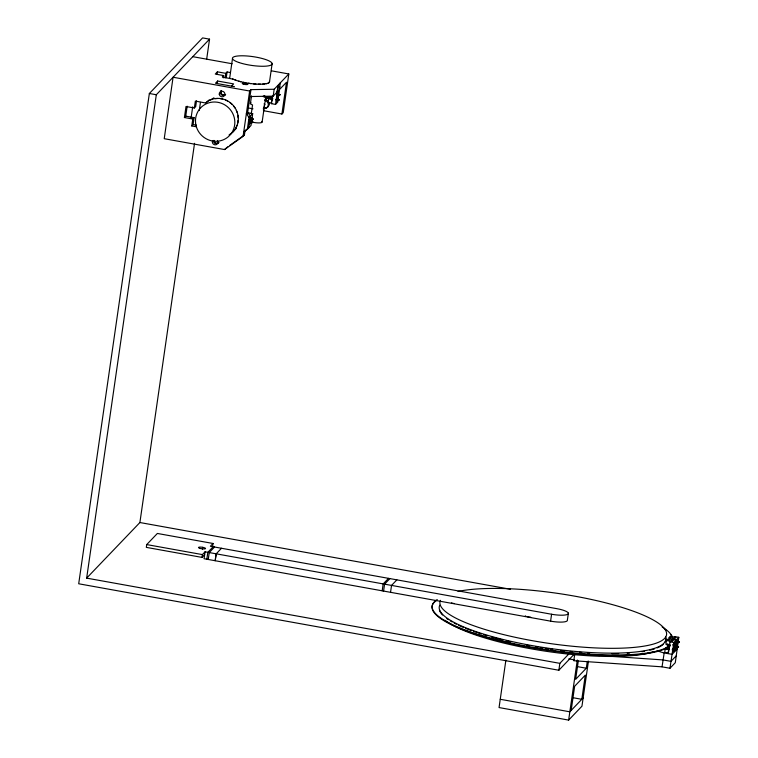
<?xml version="1.0" encoding="UTF-8"?>
<svg xmlns="http://www.w3.org/2000/svg" width="758" height="758" viewBox="0 0 758 758"><rect width="100%" height="100%" fill="white"/><g stroke="black" fill="none" stroke-linecap="round" stroke-linejoin="round"><path stroke-width="1.14" d="M238.088 120.276L237.728 123.042M238.183 117.954L237.822 115.235M574.801 653.832L573.806 660.739L662.037 666.832L669.968 668.262L675.293 662.7L678.808 637.317L674.629 636.568L674.099 637.127M206.688 59.048L209.549 39.151L202.594 37.9L149.354 93.499L78.699 583.774L558.854 670.252L574.839 653.557M568.642 654.163L559.849 663.345L86.658 578.127L156.309 94.75L209.549 39.151M184.412 117.537L185.738 116.145L194.095 117.651L192.759 119.034L184.412 117.537L186.004 106.49L194.351 107.987L195.687 106.603L196.512 100.842M185.738 116.145L187.179 106.196M191.044 118.239L192.693 106.84M196.313 126.766L191.765 125.942L192.759 119.034M194.351 107.987L195.346 101.079L205.57 102.984L208.753 100.662A20.03 19.291 43.8 0 1 235.103 107.93A20.03 19.291 43.8 0 1 230.195 134.337M191.765 125.942L193.101 124.549L194.095 117.651M86.658 578.127L139.898 522.527L194.541 143.319M199.269 110.545L200.444 102.358M212.638 546.272L213.036 543.477L157.37 533.452L146.72 544.576L146.313 547.371L201.988 557.395L204.651 554.61M217.072 74.142L217.404 71.839L225.751 73.337L227.087 71.953L230.517 72.569M217.29 83.323L217.622 81.021L233.606 83.901L231.474 86.128M223.288 77.875L223.619 75.563L215.272 74.057L217.404 71.839M225.088 77.96L225.751 73.337M226.254 77.723L227.087 71.953M229.712 77.903L232.507 58.508M249.628 91.026L173.08 77.24L164.23 138.695L224.529 149.553L243.091 136.364L249.628 91.026L250.964 89.633L274.169 89.255L288.817 73.962L271.459 70.835M243.091 136.364L244.427 134.971L245.099 130.319M247.383 114.43L250.964 89.633M250.405 103.609L251.523 95.878M250.424 116.002L248.709 127.875L243.744 131.864L247.335 129.305L249.05 117.433L252.698 113.615L248.529 112.866M251.286 113.766L252.556 104.936L251.609 104.557A7.154 1.582 8.2 0 1 251.097 102.889M252.698 113.615L250.993 125.496L247.335 129.305M251.893 122.663L249.903 122.351L251.893 122.663L251.779 123.251L248.851 122.73M249.335 119.413L252.291 119.897L252.177 120.494L249.287 119.925M249.875 121.185L252.84 121.668L252.717 122.265L249.799 121.744M253.2 118.949L250.273 118.428L253.238 118.911L253.115 119.508L250.197 118.978M263.339 109.161L263.661 106.954M262.154 121.886L265.632 97.716M264.267 96.304L262.893 96.389L266.863 98.256L267.024 97.157L264.04 95.754M269.516 81.807L272.141 63.549M202.414 549.162L202.68 547.314M201.988 557.395L202.386 554.6L205.048 551.815L551.587 614.245A14.307 3.174 8.2 0 0 568.159 613.971A14.307 3.174 8.2 0 0 556.912 608.683L210.373 546.262L213.036 543.477M269.895 97.431L268.664 98.711L268.133 102.425L271.468 103.022M205.048 551.815L204.054 558.722L550.592 621.153A14.307 3.174 8.2 0 0 567.382 620.072L568.377 613.165M280.223 82.925L277.826 102.017L275.533 104.405L271.355 103.657L272.444 96.133M272.198 100.947L272.51 98.796M249.96 96.541L273.174 96.152L274.169 89.255M206.839 559.224L207.834 552.317L213.159 546.764M208.232 559.48L209.227 552.573L214.552 547.011M275.533 104.405L278.262 85.474L280.555 83.077M279.399 88.686L279.73 86.384M276.708 100.122L278.792 100.151L275.874 99.63M277.419 95.214L279.503 95.252L276.575 94.722M276.263 99.393L279.219 99.705M276.973 94.485L280.034 94.693L277.106 94.172M276.405 99.071L279.295 99.8L276.3 99.184M216.172 553.833L215.177 560.74L216.182 553.823L221.507 548.261M263.405 110.687L281.91 114.022L286.486 82.252L279.437 89.615M288.817 73.962L283.236 112.629L281.91 114.022M382.184 590.823L383.178 583.916L388.503 578.354M383.576 591.069L384.571 584.162L389.896 578.61M390.541 592.33L391.535 585.422L396.86 579.861M505.889 660.152L499.058 707.565L568.642 720.1L581.955 706.2L588.454 661.09M550.592 621.153L551.587 614.245M558.854 670.252L559.849 663.345M568.642 720.1L577.302 660.019M571.172 710.426L574.649 686.255L585.299 675.132L581.822 699.302L572.536 697.635M578.307 660.938L575.644 679.348L586.294 668.234L587.289 661.327M662.037 666.832L664.188 652.913L672.119 654.344L674.412 651.946L676.117 640.131L671.939 639.373L671.408 639.932M668.348 647.787L666.471 647.455L665.24 648.734L664.719 652.354L668.063 652.96M666.424 640.529L671.995 641.533L673.218 640.254L667.646 639.259L666.424 640.529L665.894 644.243L669.646 644.916M666.216 649.464L667.163 647.019L669.106 647.37M667.675 647.739L667.931 645.92L669.807 646.261M668.717 640.51L669.115 637.724L670.337 636.445L675.909 637.45L674.677 638.729L669.115 637.724M667.95 653.585L670.186 641.211M670.072 638.302L670.337 636.445M668.632 651.956L668.944 649.805M669.323 647.161L669.721 644.433M669.968 668.262L673.824 642.519L678.808 637.317M674.052 650.686L675.188 642.812L674.175 643.864L673.038 651.738L674.052 650.686L672.469 650.402M672.308 649.966L675.369 650.175L672.45 649.644M673.019 645.058L676.079 645.266L673.151 644.745M672.848 649.407L675.899 649.615L672.981 649.085M673.549 644.508L676.61 644.717L673.682 644.186M675.975 647.332L678.059 647.36L676.108 647.01M676.676 642.424L678.761 642.462L676.714 642.225M675.53 646.602L678.59 646.811L675.672 646.28M676.24 641.694L679.301 641.903L676.269 641.486M237.046 125.174L235.956 127.78M269.099 82.613L268.313 82.973M269.355 81.978L269.507 81.409A20.03 4.434 8.2 0 1 256.251 84.091A20.03 4.434 8.2 0 1 233.322 79.23L222.293 76.956L223.619 75.563M217.622 81.021L215.49 83.247L234.497 86.668M209.293 99.848L206.214 102.51M213.917 97.82L210.544 99.98M236.098 128.216L233 131.835M270.464 97.858L269.772 98.587L272.69 99.108M273.174 96.152L277.087 92.069M278.262 85.474L276.784 92.381L279.228 89.832M277.239 92.58L279.522 90.193M224.529 149.553L227.722 146.844M271.355 103.657L271.885 103.097M279.503 95.252L277.447 95.015M279.361 95.565L277.523 95.11M583.148 697.919L569.836 711.809L500.252 699.283M672.867 638.407L672.337 638.956L676.515 639.714L674.81 651.529L677.102 649.142M667.561 644.253L666.869 644.973L669.788 645.503M676.477 645.03L673.578 644.3M675.899 649.615L672.877 649.199M675.766 649.938L673.928 649.473M676.288 655.793L670.963 661.355L663.032 659.924L606.561 656.03M231.379 133.266L229.068 134.952M229.579 145.527L244.427 134.971M267.422 83.418L266.011 83.712M265.802 107.949C270.492 107.086 269.516 99.734 264.902 99.686M264.523 83.967L262.59 84.091M215.405 98.692L217.631 98.474M260.61 84.195L258.298 84.138M255.958 84.081L253.428 83.854M264.116 103.799L264.893 104.623L264.097 105.191M595.977 655.3L599.502 655.537M220.464 98.701L222.748 99.09M250.879 83.607L248.302 83.219M240.845 81.741L238.685 81.125M245.725 82.812L243.271 82.29M192.778 56.67L232.119 63.748M277.002 94.276L279.929 94.807M278.053 94.551L280.005 94.902M269.895 97.725L272.814 98.246M275.836 99.838L278.764 100.359M268.664 98.711L272.425 99.393M248.359 107.977L252.992 108.811M149.354 93.499L156.309 94.75M193.101 124.549L196.502 125.165M139.898 522.527L510.532 589.279M146.72 544.576L202.386 554.6M677.32 641.761L679.272 642.111M676.79 642.32L678.732 642.67M669.646 641.77L673.824 642.519M673.047 644.85L676.051 645.475M666.993 644.111L668.944 644.461M675.558 646.394L678.562 647.019M676.003 647.124L678.031 647.569M666.471 647.739L669.39 648.27M666.348 648.602L669.267 649.132M672.337 649.758L675.264 650.279M672.422 649.852L675.34 650.383M665.24 648.734L669.001 649.407M568.803 658.863L574.602 659.905M577.018 666.557L586.294 668.234M236.572 80.5L234.847 79.827M233.189 79.154L232.554 78.823M657.063 650.809L663.837 652.941M225.391 100.009L227.589 100.994M229.854 102.51L231.806 104.083M233.568 106.054L235.122 108.129M250.386 116.04L247.686 112.355L246.359 113.738L249.05 117.433M236.288 110.384L237.301 112.866M217.897 143.12A2.861 2.757 43.8 0 1 213.671 140.543M217.584 140.713A2.861 2.757 43.8 0 1 215.158 144.835A2.861 2.757 43.8 0 1 212.714 140.543M225.609 94.447A2.861 2.757 43.8 0 1 221.658 94.769A2.861 2.757 43.8 0 1 221.184 90.818A2.861 2.757 43.8 0 0 225.24 94.608M236.458 127.931A20.03 19.291 43.8 0 1 235.245 129.552M265.404 99.715A4.292 4.131 43.8 0 1 268.986 104.613A4.292 4.131 43.8 0 1 264.21 107.996M272.198 96.418A14.307 3.174 8.2 0 1 267.024 97.157M272.359 97.365A14.307 3.174 8.2 0 1 266.863 98.256M261.775 121.422A7.154 1.582 8.2 0 1 259.795 122.881A7.154 1.582 8.2 0 1 251.997 122.057M217.83 143.328A2.861 2.757 43.8 0 1 213.661 140.666M218.882 142.362A2.861 2.757 43.8 0 1 218.418 142.911M218.683 142.637A2.861 2.757 43.8 0 1 213.927 140.391M225.533 94.428A2.861 2.757 43.8 0 1 221.563 94.504A2.861 2.757 43.8 0 1 221.336 90.534M264.874 100.463A4.197 4.046 43.8 0 1 268.266 105.324A4.197 4.046 43.8 0 1 263.519 108.527M454.478 603.567A4.292 0.948 8.2 0 1 451.389 602.904M530.714 617.192A4.292 0.948 8.2 0 1 527.464 616.709M525.806 616.159A4.292 0.948 8.2 0 1 525.303 615.866M457.993 591.448A114.467 25.365 8.2 0 1 644.764 615.78A114.467 25.365 8.2 0 1 582.902 647.152A114.467 25.365 8.2 0 1 440.483 600.327M665.609 636.815A114.467 25.365 8.2 0 1 550.905 648.583A114.467 25.365 8.2 0 1 439.782 605.159M654.107 651.643A114.467 25.365 8.2 0 1 545.495 651.188A114.467 25.365 8.2 0 1 445.003 620.271M663.155 644.442A114.467 25.365 8.2 0 1 657.195 647.9M654.505 648.886A114.467 25.365 8.2 0 1 649.833 650.203M644.366 651.33A114.467 25.365 8.2 0 1 641.988 651.719M629.585 653.083A114.467 25.365 8.2 0 1 627.254 653.244M618.68 653.604A114.467 25.365 8.2 0 1 611.839 653.699M589.705 653.045A114.467 25.365 8.2 0 1 587.469 652.903M581.784 652.505A114.467 25.365 8.2 0 1 579.482 652.325M572.48 651.7A114.467 25.365 8.2 0 1 570.13 651.473M564.236 650.838A114.467 25.365 8.2 0 1 560.721 650.43M552.771 649.407A114.467 25.365 8.2 0 1 550.479 649.085M548.186 648.763A114.467 25.365 8.2 0 1 545.893 648.422M542.463 647.891A114.467 25.365 8.2 0 1 540.179 647.531M537.905 647.161A114.467 25.365 8.2 0 1 535.65 646.782M528.876 645.579A114.467 25.365 8.2 0 1 526.564 645.143M510.665 641.837A114.467 25.365 8.2 0 1 506.287 640.823M503.085 640.046A114.467 25.365 8.2 0 1 491.326 636.947M486.835 635.649A114.467 25.365 8.2 0 1 483.566 634.664M481.444 633.991A114.467 25.365 8.2 0 1 478.364 632.987M477.133 632.579A114.467 25.365 8.2 0 1 473.523 631.329M471.182 630.476A114.467 25.365 8.2 0 1 465.63 628.325M463.545 627.463A114.467 25.365 8.2 0 1 458.685 625.303M456.382 624.194A114.467 25.365 8.2 0 1 454.203 623.076M452.156 621.948A114.467 25.365 8.2 0 1 450.243 620.821M448.471 619.712A114.467 25.365 8.2 0 1 446.86 618.604M442.568 614.984A114.467 25.365 8.2 0 1 439.413 610.143M665.533 637.374A114.467 25.365 8.2 0 1 665.24 641.799M670.148 645.674A121.621 26.947 8.2 0 1 523.712 646.242A121.621 26.947 8.2 0 1 436.305 600.668M664.69 629.235A121.621 26.947 8.2 0 1 666.235 630.391M670.773 634.834A121.621 26.947 8.2 0 1 672.299 637.402M670.224 645.115A121.621 26.947 8.2 0 1 522.262 645.39A121.621 26.947 8.2 0 1 437.262 599.55M662.141 626.913A121.621 26.947 8.2 0 1 672.374 636.843M250.32 118.921L249.562 124.17L251.078 122.588L251.836 117.338L250.32 118.921M277.599 93.85L276.462 101.724L277.475 100.662L278.612 92.789L277.599 93.85M676.866 641.06L675.729 648.933L676.742 647.872L677.87 640.008L676.866 641.06M243.403 84.138A2.861 0.635 8.2 0 0 247.894 84.299A2.861 0.635 8.2 0 0 243.934 83.105A2.861 0.635 8.2 0 0 243.403 84.138M219.28 94.248A2.861 2.757 43.8 0 0 223.752 96.332A2.861 2.757 43.8 0 0 223.174 91.481A2.861 2.757 43.8 0 0 219.28 94.248M238.903 62.497A20.03 4.434 8.2 0 0 271.686 64.657A20.03 4.434 8.2 0 0 246.378 55.94A20.03 4.434 8.2 0 0 238.903 62.497M195.555 122.673A20.03 19.291 43.8 0 0 226.481 138.136A20.03 19.291 43.8 0 0 223.439 104.149A20.03 19.291 43.8 0 0 195.555 122.673M199.695 548.299A3.582 0.796 8.2 0 0 205.494 548.64A3.582 0.796 8.2 0 0 200.851 547.096A3.582 0.796 8.2 0 0 199.695 548.299"/></g></svg>
